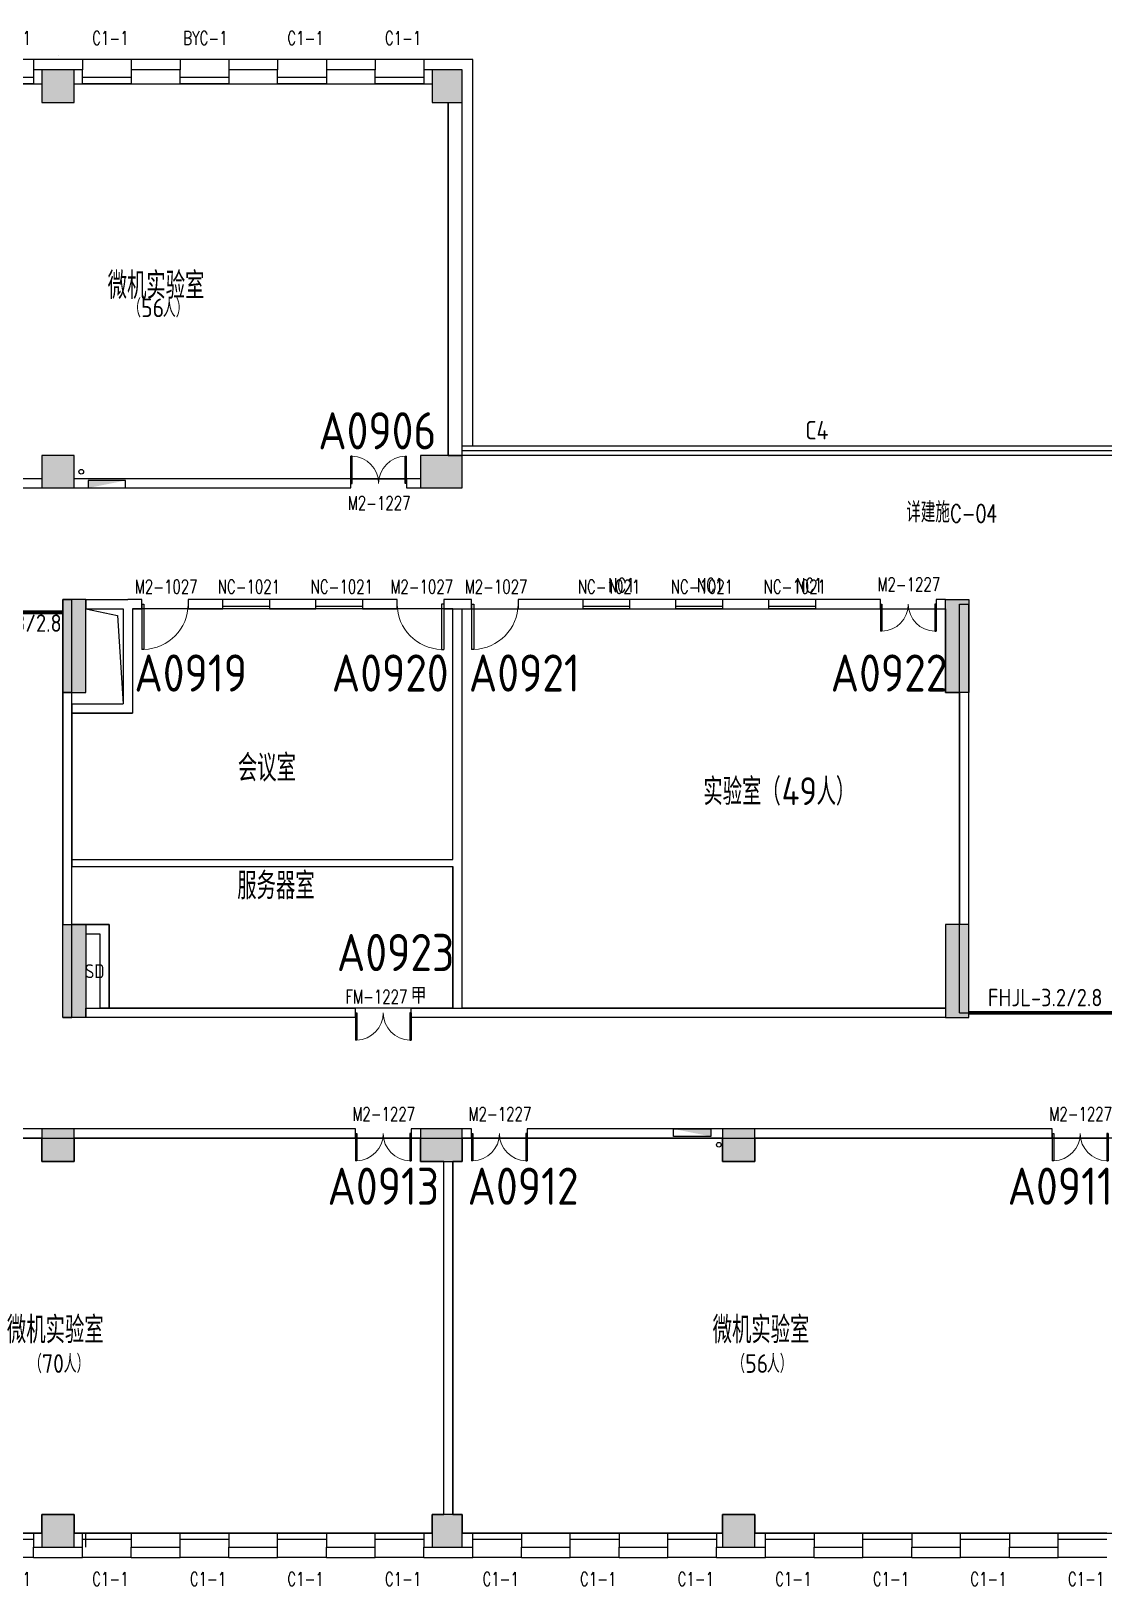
# Model space of a CAD drawing. Extents: x 1296333 to 1372130, y 313528 to 416301.
# Drawn here: x 1330514 to 1353604, y 382828 to 416301 of the extents above; entities that cross this region are included whole.
import ezdxf
from ezdxf.enums import TextEntityAlignment as Align

# ---------------------------------------------------------------- set-up
doc = ezdxf.new("R2010")
doc.units = 0
doc.header["$LTSCALE"] = 1000
doc.header["$MEASUREMENT"] = 0
for name, color, linetype in [('body', 30, 'Continuous'), ('name', 1, 'Continuous'), ('RM', 4, 'Continuous'), ('消防', 222, 'Continuous')]:
    doc.layers.add(name, color=color, linetype=linetype)
doc.styles.add('-宋体', font='GBENOR.shx', dxfattribs={"bigfont": 'GBCBIG.shx'})
doc.styles.add('_TCH_DIM', font='SIMPLEX', dxfattribs={"bigfont": 'GBCBIG'})
doc.styles.add('_TCH_WINDOW', font='txt.shx', dxfattribs={"height": 3.5, "bigfont": 'hztxt.shx'})
doc.styles.get("Standard").update_dxf_attribs({"font": 'gbenor.shx', "bigfont": 'gbcbig.shx'})

# ---------------------------------------------------------------- blocks, each defined once
blk = doc.blocks.new('cde')
at = {"layer": '消防'}
blk.add_hatch(color=256, dxfattribs=at).paths.add_polyline_path([(-873427, -271674), (-874227, -271674), (-873427, -271834)])
blk.add_lwpolyline([(-874227, -271674), (-873427, -271674), (-873427, -271834), (-874227, -271834)], close=True, dxfattribs=at)
blk = doc.blocks.new('frr')
at = {"layer": 'body', "style": '_TCH_WINDOW', "width": 0.705882}
blk.add_text('NC1', height=297.5, dxfattribs=at).set_placement((1044505, 455490))
blk = doc.blocks.new('$WINLIB2D$00000004')
for p, q in [((-0.5, 0.5), (0.5, 0.5)), ((-0.5, 0.241), (0.5, 0.241)), ((-0.5, -0.5), (0.5, -0.5))]:
    blk.add_line(p, q)
blk = doc.blocks.new('$DorLib2D$00000002')
for p, q in [((-0.5, 0), (-0.5, 0.4875)), ((-0.475, 0.4875), (-0.5, 0.4875)), ((-0.475, 0), (-0.475, 0.4875)), ((0.475, 0), (0.475, 0.4875)), ((0.475, 0.4875), (0.5, 0.4875)), ((0.5, 0), (0.5, 0.4875)), ((-0.5, 0), (-0.475, 0)), ((0.5, 0), (0.475, 0))]:
    blk.add_line(p, q)
at = {"lineweight": 13}
for centre, start, end in [((-0.4875, 0), 0, 88.53072), ((0.4875, 0), 91.46928, 180)]:
    blk.add_arc(centre, 0.4875, start, end, dxfattribs=at)
blk = doc.blocks.new('$DorLib2D$00000001')
for p, q in [((0.45, 0.975), (0.5, 0.975)), ((0.45, 0), (0.45, 0.975)), ((0.5, 0), (0.5, 0.975)), ((0.5, 0), (0.45, 0))]:
    blk.add_line(p, q)
at = {"lineweight": 13}
blk.add_arc((0.475, 0), 0.975, 91.4693, 180, dxfattribs=at)

msp = doc.modelspace()

# ---------------------------------------------------------------- hatches: boundary and pattern name
at = {"layer": 'body'}
for points in [[(1330744, 414765), (1331444, 414765), (1331444, 415465), (1330744, 415465)], [(1339144, 414765), (1339794, 414765), (1339794, 415465), (1339144, 415465)], [(1330744, 406465), (1331444, 406465), (1331444, 407165), (1330744, 407165)], [(1338894, 406465), (1339794, 406465), (1339794, 407165), (1338894, 407165)], [(1331694, 404065), (1331194, 404065), (1331194, 402065), (1331694, 402065)], [(1350194, 404065), (1350694, 404065), (1350694, 402065), (1350194, 402065)], [(1331694, 395065), (1331194, 395065), (1331194, 397065), (1331694, 397065)], [(1350194, 395065), (1350694, 395065), (1350694, 397065), (1350194, 397065)], [(1330744, 391964), (1331444, 391964), (1331444, 392665), (1330744, 392665)], [(1338894, 391964), (1339794, 391964), (1339794, 392665), (1338894, 392665)], [(1345394, 391964), (1346094, 391964), (1346094, 392665), (1345394, 392665)], [(1330744, 383664), (1331444, 383664), (1331444, 384364), (1330744, 384364)], [(1339144, 383664), (1339794, 383664), (1339794, 384364), (1339144, 384364)], [(1345394, 383664), (1346094, 383664), (1346094, 384364), (1345394, 384364)]]:
    msp.add_hatch(color=256, dxfattribs=at).paths.add_polyline_path(points)

# ---------------------------------------------------------------- linework, layer by layer
for p, q in [((1331094, 415765), (1331094, 415765)), ((1331094, 415690), (1330569, 415690)), ((1330569, 415690), (1330569, 415465)), ((1330744, 415465), (1330569, 415465)), ((1330569, 415465), (1330569, 415165)), ((1331444, 415465), (1330744, 415465)), ((1330744, 415465), (1330744, 414765)), ((1331619, 415690), (1331094, 415690)), ((1331619, 415465), (1331444, 415465)), ((1331444, 414765), (1331444, 415465)), ((1331619, 415690), (1331619, 415465)), ((1331619, 415165), (1331619, 415465)), ((1333719, 415690), (1332669, 415690)), ((1332669, 415690), (1332669, 415465)), ((1333719, 415465), (1332669, 415465)), ((1332669, 415465), (1332669, 415165)), ((1333719, 415690), (1333719, 415465)), ((1333719, 415165), (1333719, 415465)), ((1335819, 415690), (1334769, 415690)), ((1334769, 415690), (1334769, 415465)), ((1335819, 415465), (1334769, 415465)), ((1334769, 415465), (1334769, 415165)), ((1335819, 415690), (1335819, 415465)), ((1335819, 415165), (1335819, 415465)), ((1337919, 415690), (1336869, 415690)), ((1336869, 415690), (1336869, 415465)), ((1337919, 415465), (1336869, 415465)), ((1336869, 415465), (1336869, 415165)), ((1337919, 415690), (1337919, 415465)), ((1337919, 415165), (1337919, 415465)), ((1340019, 415690), (1338969, 415690)), ((1338969, 415690), (1338969, 415465)), ((1339144, 415465), (1338969, 415465)), ((1338969, 415465), (1338969, 415165)), ((1339794, 415465), (1339144, 415465)), ((1339144, 415465), (1339144, 414765)), ((1339794, 414765), (1339794, 415465)), ((1340019, 407365), (1340019, 415690)), ((1330569, 415165), (1330744, 415165)), ((1331444, 415165), (1331619, 415165)), ((1332669, 415165), (1333719, 415165)), ((1334769, 415165), (1335819, 415165)), ((1336869, 415165), (1337919, 415165)), ((1338969, 415165), (1339144, 415165)), ((1330744, 414765), (1331444, 414765)), ((1339144, 414765), (1339794, 414765)), ((1339494, 407165), (1339494, 414765)), ((1339794, 407165), (1339794, 414765)), ((1353894, 407365), (1339794, 407365)), ((1331444, 407165), (1330744, 407165)), ((1330744, 407165), (1330744, 406465)), ((1331444, 406465), (1331444, 407165)), ((1339794, 407165), (1338894, 407165)), ((1338894, 407165), (1338894, 406465)), ((1339494, 407165), (1339794, 407165)), ((1353894, 407265), (1339794, 407265)), ((1353894, 407165), (1339794, 407165)), ((1339794, 406465), (1339794, 407165)), ((1330744, 406664), (1328494, 406664)), ((1328494, 406465), (1330744, 406465)), ((1330744, 406465), (1331444, 406465)), ((1337394, 406664), (1331444, 406664)), ((1331444, 406465), (1337394, 406465)), ((1337394, 406465), (1337394, 406664)), ((1338894, 406664), (1338594, 406664)), ((1338594, 406664), (1338594, 406465)), ((1338594, 406465), (1338894, 406465)), ((1338894, 406465), (1339794, 406465)), ((1331194, 395065), (1331194, 404065)), ((1331194, 404065), (1331394, 404065)), ((1331394, 395065), (1331394, 404065)), ((1331694, 404065), (1332594, 404065)), ((1331694, 404065), (1331694, 403865)), ((1332894, 404065), (1332595, 404065)), ((1332894, 403865), (1332894, 404065)), ((1334644, 404065), (1333894, 404065)), ((1333894, 404065), (1333894, 403865)), ((1334644, 403865), (1334644, 404065)), ((1336644, 404065), (1335644, 404065)), ((1335644, 404065), (1335644, 403865)), ((1336644, 403865), (1336644, 404065)), ((1338394, 404065), (1337644, 404065)), ((1337644, 404065), (1337644, 403865)), ((1338394, 403865), (1338394, 404065)), ((1339594, 404065), (1339394, 404065)), ((1339394, 404065), (1339394, 403865)), ((1339994, 404065), (1339594, 404065)), ((1339994, 403865), (1339994, 404065)), ((1342394, 404065), (1340994, 404065)), ((1340994, 404065), (1340994, 403865)), ((1342394, 403865), (1342394, 404065)), ((1344394, 404065), (1343394, 404065)), ((1343394, 404065), (1343394, 403865)), ((1344394, 403865), (1344394, 404065)), ((1346394, 404065), (1345394, 404065)), ((1345394, 404065), (1345394, 403865)), ((1346394, 403865), (1346394, 404065)), ((1348794, 404065), (1347394, 404065)), ((1347394, 404065), (1347394, 403865)), ((1348794, 403865), (1348794, 404065)), ((1350194, 404065), (1349994, 404065)), ((1349994, 404065), (1349994, 403865)), ((1350194, 403865), (1350194, 404065)), ((1331694, 403865), (1332373, 403716)), ((1331694, 403865), (1332494, 403865)), ((1332373, 403716), (1332494, 401815)), ((1332494, 403865), (1332494, 401815)), ((1332694, 403865), (1332694, 401615)), ((1332694, 403865), (1332894, 403865)), ((1333894, 403865), (1334644, 403865)), ((1335644, 403865), (1336644, 403865)), ((1337644, 403865), (1338394, 403865)), ((1339394, 403865), (1339594, 403865)), ((1339594, 403865), (1339794, 403865)), ((1339594, 398465), (1339594, 403865)), ((1339794, 403865), (1339994, 403865)), ((1339794, 398415), (1339794, 403865)), ((1340994, 403865), (1342394, 403865)), ((1343394, 403865), (1344394, 403865)), ((1345394, 403865), (1346394, 403865)), ((1347394, 403865), (1348794, 403865)), ((1349994, 403865), (1350194, 403865)), ((1350494, 395165), (1350494, 403965)), ((1350494, 403965), (1350694, 403965)), ((1350694, 395165), (1350694, 403965)), ((1331394, 401815), (1332494, 401815)), ((1331394, 401815), (1331394, 401615)), ((1331394, 401615), (1332694, 401615)), ((1331394, 398465), (1339594, 398465)), ((1331394, 398465), (1331394, 398315)), ((1339794, 395265), (1339794, 398415)), ((1331394, 398315), (1339594, 398315)), ((1339594, 395265), (1339594, 398315)), ((1331694, 397065), (1332195, 397065)), ((1331694, 397065), (1331694, 396865)), ((1332195, 397065), (1332195, 395265)), ((1331694, 396865), (1331995, 396865)), ((1331995, 396865), (1331995, 395265)), ((1331194, 395065), (1331394, 395065)), ((1332195, 395265), (1331995, 395265)), ((1337493, 395065), (1337493, 395265)), ((1338693, 395065), (1338693, 395265)), ((1339594, 395265), (1339794, 395265)), ((1350494, 395165), (1350694, 395165)), ((1330744, 392665), (1324394, 392665)), ((1331444, 392665), (1330744, 392665)), ((1330744, 392665), (1330744, 391964)), ((1337493, 392665), (1331444, 392665)), ((1331444, 391964), (1331444, 392665)), ((1337493, 392465), (1337493, 392665)), ((1338894, 392665), (1338693, 392665)), ((1338693, 392665), (1338693, 392465)), ((1339794, 392665), (1338894, 392665)), ((1338894, 392665), (1338894, 391964)), ((1339794, 391964), (1339794, 392665)), ((1339994, 392665), (1339794, 392665)), ((1339994, 392465), (1339994, 392665)), ((1345394, 392665), (1341194, 392665)), ((1341194, 392665), (1341194, 392465)), ((1346094, 392665), (1345394, 392665)), ((1345394, 392665), (1345394, 391964)), ((1352494, 392665), (1346094, 392665)), ((1346094, 391964), (1346094, 392665)), ((1352494, 392465), (1352494, 392665)), ((1324394, 392465), (1330744, 392465)), ((1331444, 392465), (1337493, 392465)), ((1338693, 392465), (1338894, 392465)), ((1339794, 392465), (1339994, 392465)), ((1341194, 392465), (1345394, 392465)), ((1346094, 392465), (1352494, 392465)), ((1330744, 391964), (1331444, 391964)), ((1338894, 391964), (1339794, 391964)), ((1339394, 384364), (1339394, 391964)), ((1339594, 384364), (1339594, 391964)), ((1345394, 391964), (1346094, 391964)), ((1331444, 384364), (1330744, 384364)), ((1330744, 384364), (1330744, 383664)), ((1331444, 383664), (1331444, 384364)), ((1339794, 384364), (1339144, 384364)), ((1339144, 384364), (1339144, 383664)), ((1339794, 383664), (1339794, 384364)), ((1346094, 384364), (1345394, 384364)), ((1345394, 384364), (1345394, 383664)), ((1346094, 383664), (1346094, 384364)), ((1330744, 383965), (1330569, 383965)), ((1330569, 383965), (1330569, 383664)), ((1331619, 383965), (1331444, 383965)), ((1331619, 383664), (1331619, 383965)), ((1331694, 383965), (1331694, 383965)), ((1331694, 383664), (1331694, 383965)), ((1333719, 383965), (1332669, 383965)), ((1332669, 383965), (1332669, 383664)), ((1333719, 383664), (1333719, 383965)), ((1335819, 383965), (1334769, 383965)), ((1334769, 383965), (1334769, 383664)), ((1335819, 383664), (1335819, 383965)), ((1337919, 383965), (1336869, 383965)), ((1336869, 383965), (1336869, 383664)), ((1337919, 383664), (1337919, 383965)), ((1339144, 383965), (1338969, 383965)), ((1338969, 383965), (1338969, 383664)), ((1340019, 383965), (1339794, 383965)), ((1340019, 383664), (1340019, 383965)), ((1342119, 383965), (1341069, 383965)), ((1341069, 383965), (1341069, 383664)), ((1342119, 383664), (1342119, 383965)), ((1344219, 383965), (1343169, 383965)), ((1343169, 383965), (1343169, 383664)), ((1344219, 383664), (1344219, 383965)), ((1345394, 383965), (1345269, 383965)), ((1345269, 383965), (1345269, 383664)), ((1346319, 383965), (1346094, 383965)), ((1346319, 383664), (1346319, 383965)), ((1348419, 383965), (1347369, 383965)), ((1347369, 383965), (1347369, 383664)), ((1348419, 383664), (1348419, 383965)), ((1350519, 383965), (1349469, 383965)), ((1349469, 383965), (1349469, 383664)), ((1350519, 383664), (1350519, 383965)), ((1352619, 383965), (1351569, 383965)), ((1351569, 383965), (1351569, 383664)), ((1352619, 383664), (1352619, 383965)), ((1330569, 383664), (1330744, 383664)), ((1330569, 383440), (1330569, 383664)), ((1330744, 383664), (1331444, 383664)), ((1331444, 383664), (1331619, 383664)), ((1331619, 383440), (1331619, 383664)), ((1331694, 383664), (1331694, 383664)), ((1332669, 383664), (1333719, 383664)), ((1332669, 383440), (1332669, 383664)), ((1333719, 383440), (1333719, 383664)), ((1334769, 383664), (1335819, 383664)), ((1334769, 383440), (1334769, 383664)), ((1335819, 383440), (1335819, 383664)), ((1336869, 383664), (1337919, 383664)), ((1336869, 383440), (1336869, 383664)), ((1337919, 383440), (1337919, 383664)), ((1338969, 383664), (1339144, 383664)), ((1338969, 383440), (1338969, 383664)), ((1339144, 383664), (1339794, 383664)), ((1339794, 383664), (1340019, 383664)), ((1340019, 383440), (1340019, 383664)), ((1341069, 383664), (1342119, 383664)), ((1341069, 383440), (1341069, 383664)), ((1342119, 383440), (1342119, 383664)), ((1343169, 383664), (1344219, 383664)), ((1343169, 383440), (1343169, 383664)), ((1344219, 383440), (1344219, 383664)), ((1345269, 383664), (1345394, 383664)), ((1345269, 383440), (1345269, 383664)), ((1345394, 383664), (1346094, 383664)), ((1346094, 383664), (1346319, 383664)), ((1346319, 383440), (1346319, 383664)), ((1347369, 383664), (1348419, 383664)), ((1347369, 383440), (1347369, 383664)), ((1348419, 383440), (1348419, 383664)), ((1349469, 383664), (1350519, 383664)), ((1349469, 383440), (1349469, 383664)), ((1350519, 383440), (1350519, 383664)), ((1351569, 383664), (1352619, 383664)), ((1351569, 383440), (1351569, 383664)), ((1352619, 383440), (1352619, 383664)), ((1330569, 383440), (1331094, 383440)), ((1331094, 383440), (1331619, 383440)), ((1332669, 383440), (1333719, 383440)), ((1334769, 383440), (1335819, 383440)), ((1336869, 383440), (1337919, 383440)), ((1338969, 383440), (1339494, 383440)), ((1339194, 383440), (1340019, 383440)), ((1341069, 383440), (1342119, 383440)), ((1343169, 383440), (1344219, 383440)), ((1345269, 383440), (1345944, 383440)), ((1345944, 383440), (1346319, 383440)), ((1347369, 383440), (1348419, 383440)), ((1349469, 383440), (1350519, 383440)), ((1351569, 383440), (1352619, 383440))]:
    msp.add_line(p, q, dxfattribs=at)
for points in [[(1331694, 404065), (1331194, 404065), (1331194, 402065), (1331694, 402065)], [(1350194, 404065), (1350694, 404065), (1350694, 402065), (1350194, 402065)], [(1331394, 402065), (1331194, 402065), (1331194, 397065), (1331394, 397065)], [(1331694, 395065), (1331194, 395065), (1331194, 397065), (1331694, 397065)], [(1350194, 395065), (1350694, 395065), (1350694, 397065), (1350194, 397065)]]:
    msp.add_lwpolyline(points, close=True, dxfattribs=at)
at = {"layer": 'body', "const_width": 80}
msp.add_lwpolyline([(1328594, 403788), (1331194, 403788)], dxfattribs=at)
at = {"layer": 'body'}
for points in [[(1337493, 395065), (1331695, 395065), (1331695, 395265), (1337493, 395265)], [(1337493, 395065), (1331695, 395065), (1331695, 395265), (1337493, 395265)], [(1338693, 395265), (1350195, 395265), (1350195, 395065), (1338693, 395065)], [(1338693, 395265), (1350194, 395265), (1350194, 395065), (1338693, 395065)]]:
    msp.add_lwpolyline(points, dxfattribs=at)
at = {"layer": 'RM'}
for points in [[(1326994, 415165), (1330744, 415165), (1330744, 414765), (1331444, 414765), (1331444, 415165), (1339144, 415165), (1339144, 414765), (1339494, 414765), (1339494, 407165), (1338894, 407165), (1338894, 406664), (1331444, 406664), (1331444, 407165), (1330744, 407165), (1330744, 406664), (1326994, 406664)], [(1339594, 403865), (1332694, 403865), (1332694, 401615), (1331394, 401615), (1331394, 398465), (1339594, 398465)], [(1339794, 403865), (1350194, 403865), (1350194, 402065), (1350494, 402065), (1350494, 397065), (1350194, 397065), (1350194, 395265), (1339794, 395265)], [(1331394, 398315), (1339594, 398315), (1339594, 395265), (1332195, 395265), (1332195, 397065), (1331394, 397065)], [(1339394, 391964), (1338894, 391964), (1338894, 392465), (1331444, 392465), (1331444, 391964), (1330744, 391964), (1330744, 392465), (1323044, 392465), (1323044, 391964), (1322794, 391964), (1322794, 384364), (1323044, 384364), (1323044, 383965), (1330744, 383965), (1330744, 384364), (1331444, 384364), (1331444, 383965), (1339144, 383965), (1339144, 384364), (1339394, 384364)], [(1339794, 391964), (1339594, 391964), (1339594, 384364), (1339794, 384364), (1339794, 383965), (1345394, 383965), (1345394, 384364), (1346094, 384364), (1346094, 383965), (1353894, 383965), (1353894, 392465), (1346094, 392465), (1346094, 391964), (1345394, 391964), (1345394, 392465), (1339794, 392465)]]:
    msp.add_lwpolyline(points, close=True, dxfattribs=at)
at = {"layer": '消防'}
for p, q in [((1337394, 406664), (1338594, 406664)), ((1299494, 392465), (1353694, 392465))]:
    msp.add_line(p, q, dxfattribs=at)
at = {"layer": '消防', "const_width": 80}
msp.add_lwpolyline([(1350694, 395165), (1353894, 395165)], dxfattribs=at)
at = {"layer": '消防', "linetype": 'Continuous'}
for centre in [(1331594, 406814), (1345316, 392325)]:
    msp.add_circle(centre, 50, dxfattribs=at)

# ---------------------------------------------------------------- block references
at = {"layer": 'body'}
ref = msp.add_blockref('$WINLIB2D$00000004', (1330044, 415427), dxfattribs=dict(at, xscale=1050, yscale=525, zscale=1050, rotation=180))
ref.add_attrib('A', 'C1-1', (1329729, 416003), dxfattribs={"height": 297.5, "style": '_TCH_WINDOW', "width": 0.705882})
ref = msp.add_blockref('$WINLIB2D$00000004', (1332144, 415427), dxfattribs=dict(at, xscale=1050, yscale=525, zscale=1050, rotation=180))
ref.add_attrib('A', 'C1-1', (1331829, 416003), dxfattribs={"height": 297.5, "style": '_TCH_WINDOW', "width": 0.705882})
ref = msp.add_blockref('$WINLIB2D$00000004', (1334244, 415427), dxfattribs=dict(at, xscale=1050, yscale=525, zscale=1050, rotation=180))
ref.add_attrib('A', 'BYC-1', (1333789, 416003), dxfattribs={"height": 297.5, "style": '_TCH_WINDOW', "width": 0.705882})
ref = msp.add_blockref('$WINLIB2D$00000004', (1336344, 415427), dxfattribs=dict(at, xscale=1050, yscale=525, zscale=1050, rotation=180))
ref.add_attrib('A', 'C1-1', (1336029, 416003), dxfattribs={"height": 297.5, "style": '_TCH_WINDOW', "width": 0.705882})
ref = msp.add_blockref('$WINLIB2D$00000004', (1338444, 415427), dxfattribs=dict(at, xscale=1050, yscale=525, zscale=1050, rotation=180))
ref.add_attrib('A', 'C1-1', (1338129, 416003), dxfattribs={"height": 297.5, "style": '_TCH_WINDOW', "width": 0.705882})
ref = msp.add_blockref('$DorLib2D$00000002', (1337994, 406564), dxfattribs=dict(at, xscale=-1200, yscale=-1200, zscale=1200, rotation=180))
ref.add_attrib('A', 'M2-1227', (1337329, 405991), dxfattribs={"height": 297.5, "style": '_TCH_WINDOW', "width": 0.705882})
ref = msp.add_blockref('$DorLib2D$00000001', (1333394, 403965), dxfattribs=dict(at, xscale=-1000, yscale=-1000, zscale=-1000, rotation=359.999999999067))
ref.add_attrib('A', 'M2-1027', (1332746, 404191), dxfattribs={"height": 297.5, "style": '_TCH_WINDOW', "width": 0.705882})
ref = msp.add_blockref('$WINLIB2D$00000004', (1335144, 403965), dxfattribs=dict(at, xscale=-1000, yscale=-200, zscale=-1000, rotation=359.999999999067))
ref.add_attrib('A', 'NC-1021', (1334531, 404191), dxfattribs={"height": 297.5, "style": '_TCH_WINDOW', "width": 0.705882})
ref = msp.add_blockref('$WINLIB2D$00000004', (1337144, 403965), dxfattribs=dict(at, xscale=-1000, yscale=-200, zscale=-1000, rotation=359.999999999067))
ref.add_attrib('A', 'NC-1021', (1336531, 404191), dxfattribs={"height": 297.5, "style": '_TCH_WINDOW', "width": 0.705882})
ref = msp.add_blockref('$DorLib2D$00000001', (1338894, 403965), dxfattribs=dict(at, xscale=1000, yscale=-1000, zscale=1000, rotation=359.999999999067))
ref.add_attrib('A', 'M2-1027', (1338246, 404191), dxfattribs={"height": 297.5, "style": '_TCH_WINDOW', "width": 0.705882})
ref = msp.add_blockref('$DorLib2D$00000001', (1340494, 403965), dxfattribs=dict(at, xscale=-1000, yscale=-1000, zscale=-1000, rotation=359.9999999990662))
ref.add_attrib('A', 'M2-1027', (1339846, 404191), dxfattribs={"height": 297.5, "style": '_TCH_WINDOW', "width": 0.705882})
ref = msp.add_blockref('$WINLIB2D$00000004', (1342894, 403965), dxfattribs=dict(at, xscale=-1000, yscale=-200, zscale=-1000, rotation=359.9999999990662))
ref.add_attrib('A', 'NC-1021', (1342281, 404191), dxfattribs={"height": 297.5, "style": '_TCH_WINDOW', "width": 0.705882})
for p in [(298428, -51265), (300339, -51265), (302471, -51265)]:
    msp.add_blockref('frr', p, dxfattribs=at)
ref = msp.add_blockref('$WINLIB2D$00000004', (1344894, 403965), dxfattribs=dict(at, xscale=-1000, yscale=-200, zscale=-1000, rotation=359.9999999990662))
ref.add_attrib('A', 'NC-1021', (1344281, 404191), dxfattribs={"height": 297.5, "style": '_TCH_WINDOW', "width": 0.705882})
ref = msp.add_blockref('$WINLIB2D$00000004', (1346894, 403965), dxfattribs=dict(at, xscale=-1000, yscale=-200, zscale=-1000, rotation=359.9999999990662))
ref.add_attrib('A', 'NC-1021', (1346281, 404191), dxfattribs={"height": 297.5, "style": '_TCH_WINDOW', "width": 0.705882})
ref = msp.add_blockref('$DorLib2D$00000002', (1349394, 403965), dxfattribs=dict(at, xscale=1200, yscale=-1200, zscale=1200, rotation=359.9999999990662))
ref.add_attrib('A', 'M2-1227', (1348729, 404241), dxfattribs={"height": 297.5, "style": '_TCH_WINDOW', "width": 0.705882})
at = {"layer": 'body', "xscale": 1200, "yscale": -1200, "zscale": 1200, "rotation": 359.999999999067}
msp.add_blockref('$DorLib2D$00000002', (1338093, 395165), dxfattribs=at)
at = {"layer": 'body'}
ref = msp.add_blockref('$DorLib2D$00000002', (1338093, 392565), dxfattribs=dict(at, xscale=1200, yscale=-1200, zscale=-1200))
ref.add_attrib('A', 'M2-1227', (1337428, 392840), dxfattribs={"height": 297.5, "style": '_TCH_WINDOW', "width": 0.705882})
ref = msp.add_blockref('$DorLib2D$00000002', (1340594, 392565), dxfattribs=dict(at, xscale=-1200, yscale=-1200, zscale=1200))
ref.add_attrib('A', 'M2-1227', (1339929, 392840), dxfattribs={"height": 297.5, "style": '_TCH_WINDOW', "width": 0.705882})
ref = msp.add_blockref('$DorLib2D$00000002', (1353094, 392565), dxfattribs=dict(at, xscale=1200, yscale=-1200, zscale=-1200))
ref.add_attrib('A', 'M2-1227', (1352429, 392840), dxfattribs={"height": 297.5, "style": '_TCH_WINDOW', "width": 0.705882})
ref = msp.add_blockref('$WINLIB2D$00000004', (1330044, 383702), dxfattribs=dict(at, xscale=-1050, yscale=525, zscale=-1050))
ref.add_attrib('A', 'C1-1', (1329729, 382828), dxfattribs={"height": 297.5, "style": '_TCH_WINDOW', "width": 0.705882})
ref = msp.add_blockref('$WINLIB2D$00000004', (1332144, 383702), dxfattribs=dict(at, xscale=-1050, yscale=525, zscale=-1050))
ref.add_attrib('A', 'C1-1', (1331829, 382828), dxfattribs={"height": 297.5, "style": '_TCH_WINDOW', "width": 0.705882})
ref = msp.add_blockref('$WINLIB2D$00000004', (1334244, 383702), dxfattribs=dict(at, xscale=-1050, yscale=525, zscale=-1050))
ref.add_attrib('A', 'C1-1', (1333929, 382828), dxfattribs={"height": 297.5, "style": '_TCH_WINDOW', "width": 0.705882})
ref = msp.add_blockref('$WINLIB2D$00000004', (1336344, 383702), dxfattribs=dict(at, xscale=-1050, yscale=525, zscale=-1050))
ref.add_attrib('A', 'C1-1', (1336029, 382828), dxfattribs={"height": 297.5, "style": '_TCH_WINDOW', "width": 0.705882})
ref = msp.add_blockref('$WINLIB2D$00000004', (1338444, 383702), dxfattribs=dict(at, xscale=-1050, yscale=525, zscale=-1050))
ref.add_attrib('A', 'C1-1', (1338129, 382828), dxfattribs={"height": 297.5, "style": '_TCH_WINDOW', "width": 0.705882})
ref = msp.add_blockref('$WINLIB2D$00000004', (1340544, 383702), dxfattribs=dict(at, xscale=-1050, yscale=525, zscale=-1050))
ref.add_attrib('A', 'C1-1', (1340229, 382828), dxfattribs={"height": 297.5, "style": '_TCH_WINDOW', "width": 0.705882})
ref = msp.add_blockref('$WINLIB2D$00000004', (1342644, 383702), dxfattribs=dict(at, xscale=-1050, yscale=525, zscale=-1050))
ref.add_attrib('A', 'C1-1', (1342329, 382828), dxfattribs={"height": 297.5, "style": '_TCH_WINDOW', "width": 0.705882})
ref = msp.add_blockref('$WINLIB2D$00000004', (1344744, 383702), dxfattribs=dict(at, xscale=-1050, yscale=525, zscale=-1050))
ref.add_attrib('A', 'C1-1', (1344429, 382828), dxfattribs={"height": 297.5, "style": '_TCH_WINDOW', "width": 0.705882})
ref = msp.add_blockref('$WINLIB2D$00000004', (1346844, 383702), dxfattribs=dict(at, xscale=-1050, yscale=525, zscale=-1050, rotation=359.9999999999992))
ref.add_attrib('A', 'C1-1', (1346529, 382828), dxfattribs={"height": 297.5, "style": '_TCH_WINDOW', "width": 0.705882})
ref = msp.add_blockref('$WINLIB2D$00000004', (1348944, 383702), dxfattribs=dict(at, xscale=-1050, yscale=525, zscale=-1050, rotation=359.9999999999992))
ref.add_attrib('A', 'C1-1', (1348629, 382828), dxfattribs={"height": 297.5, "style": '_TCH_WINDOW', "width": 0.705882})
ref = msp.add_blockref('$WINLIB2D$00000004', (1351044, 383702), dxfattribs=dict(at, xscale=-1050, yscale=525, zscale=-1050, rotation=359.9999999999992))
ref.add_attrib('A', 'C1-1', (1350729, 382828), dxfattribs={"height": 297.5, "style": '_TCH_WINDOW', "width": 0.705882})
ref = msp.add_blockref('$WINLIB2D$00000004', (1353144, 383702), dxfattribs=dict(at, xscale=-1050, yscale=525, zscale=-1050, rotation=359.9999999999992))
ref.add_attrib('A', 'C1-1', (1352829, 382828), dxfattribs={"height": 297.5, "style": '_TCH_WINDOW', "width": 0.705882})
at = {"layer": '消防', "xscale": -1}
msp.add_blockref('cde', (458317, 678299), dxfattribs=at)
at = {"layer": '消防'}
msp.add_blockref('cde', (2218570, 664339), dxfattribs=at)

# ---------------------------------------------------------------- texts
at = {"layer": 'body'}
for s, height, style, p in [('C4', 400, '-宋体', (1347174, 407509)), ('详建施', 434, '_TCH_DIM', (1349351, 405724, 0)), ('FHJL-2.8/2.8', 375, '-宋体', (1328689, 403368)), ('甲', 350, '_TCH_WINDOW', (1338680, 395365))]:
    msp.add_text(s, height=height, dxfattribs=dict(at, style=style)).set_placement(p)
at = {"layer": 'body', "width": 0.705882}
for s, height, style, p in [('C-04', 382.5, '_TCH_DIM', (1350299, 405724, 0)), ('FM-1227', 297.5, '_TCH_WINDOW', (1337280, 395365))]:
    msp.add_text(s, height=height, dxfattribs=dict(at, style=style)).set_placement(p)
at = {"layer": 'name', "style": '-宋体'}
for s, height, p in [('微机实验室', 578.7, (1332162, 410533)), ('（', 386, (1332601, 410143)), ('56', 400, (1332882, 410143)), ('人）', 385.8, (1333349, 410143)), ('A0906', 800, (1336694, 407296)), ('A0919', 800, (1332737, 402081)), ('A0920', 800, (1336985, 402081)), ('A0921', 800, (1339935, 402081)), ('A0922', 800, (1347723, 402081)), ('会议室', 578.7, (1334964, 400149)), ('实验室（', 578.7, (1344983, 399637)), ('49', 600, (1346668, 399637)), ('人）', 578.7, (1347420, 399637)), ('服务器室', 578.7, (1334951, 397611)), ('A0923', 800, (1337095, 396064)), ('微机实验室', 578.7, (1329993, 388049)), ('微机实验室', 578.7, (1345183, 388049)), ('（', 386, (1330468, 387415)), ('70', 400, (1330749, 387415)), ('人）', 385.8, (1331215, 387415)), ('（', 386, (1345602, 387415)), ('56', 400, (1345883, 387415)), ('人）', 385.8, (1346350, 387415))]:
    msp.add_text(s, height=height, dxfattribs=at).set_placement(p)
at = {"layer": 'name'}
msp.add_text('SD', height=300, dxfattribs=at).set_placement((1331673, 395912))
at = {"layer": 'name', "style": '-宋体'}
for s, p in [('A0913', (1336894, 391833)), ('A0912', (1339909, 391833)), ('A0911', (1351532, 391833))]:
    msp.add_text(s, height=800, dxfattribs=at).set_placement(p, align=Align.TOP_LEFT)
at = {"layer": '消防', "style": '-宋体'}
msp.add_text('FHJL-3.2/2.8', height=375, dxfattribs=at).set_placement((1351106, 395307))

doc.saveas('drawing.dxf')
